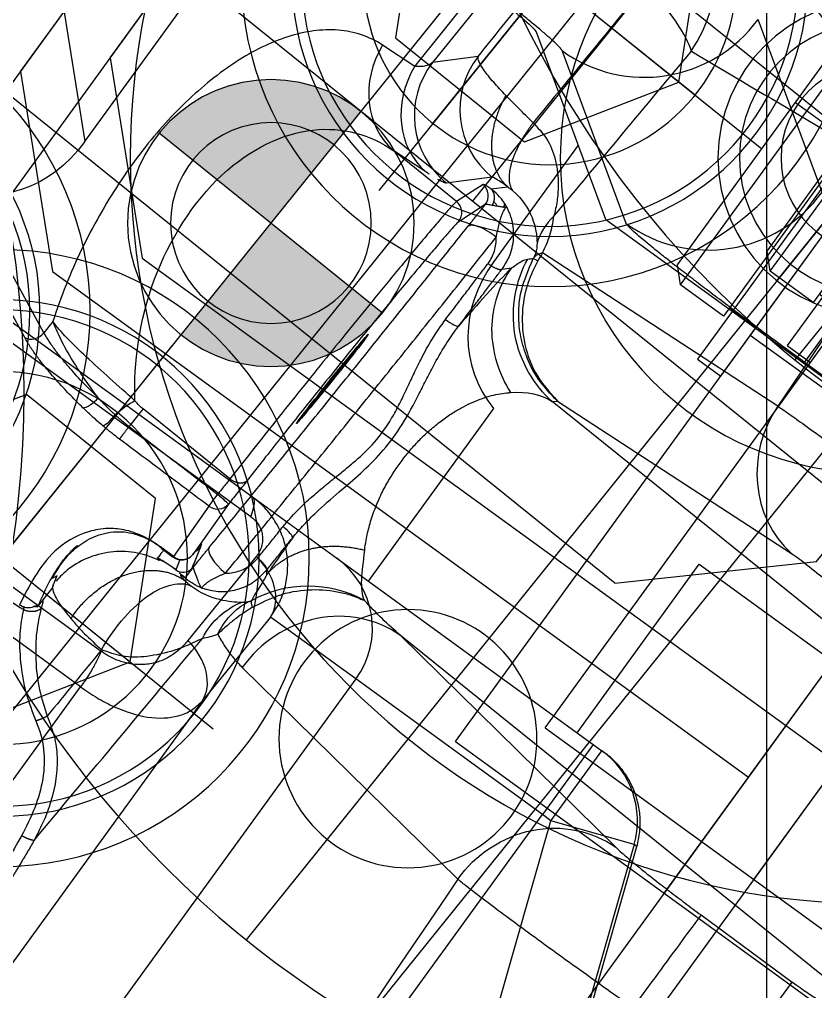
# Model space of a CAD drawing. Header units: millimetres. Extents: x 10462777 to 22643323, y 453826 to 1389191.
# Drawn here: x 11278712.69 to 11278740.46, y 585210.23 to 585244.12 of the extents above; entities that cross this region are included whole.
import ezdxf

# ---------------------------------------------------------------- set-up
doc = ezdxf.new("R2010")
doc.units = ezdxf.units.MM
doc.header["$LTSCALE"] = 200
doc.header["$MEASUREMENT"] = 0
for name, pattern in [('CENTER', [2, 1.25, -0.25, 0.25, -0.25]), ('HIDDEN', [3.75, 2.5, -1.25]), ('PHANTOM', [2.5, 1.25, -0.25, 0.25, -0.25, 0.25, -0.25])]:
    doc.linetypes.add(name, pattern=pattern)
doc.layers.get('0').update_dxf_attribs({"linetype": 'CONTINUOUS'})
for name, color, linetype in [('1', 1, 'CENTER'), ('CENTER', 1, 'CONTINUOUS'), ('CL', 3, 'CONTINUOUS'), ('DR1501-002-005-002', 7, 'CONTINUOUS'), ('HL', 2, 'HIDDEN')]:
    doc.layers.add(name, color=color, linetype=linetype)
doc.layers.add('LAYOUT', color=8, linetype='CONTINUOUS', lineweight=25)

# ---------------------------------------------------------------- blocks, each defined once
blk = doc.blocks.new('A$C321A0869')
at = {"layer": '1', "color": 155, "linetype": 'Continuous'}
for p, q in [((153.843, 308.377), (148.498, 311.939)), ((156.839, 303.219), (156.839, 308.116)), ((148.299, 303.174), (142.506, 307.034)), ((148.95, 303.48), (143.605, 307.042)), ((146, 304.706), (146, 299.695)), ((132, 294.695), (132, 304.422)), ((148.299, 303.174), (158.682, 303.174)), ((158.341, 303.219), (156.839, 303.219)), ((124.783, 301.912), (132, 294.695)), ((149, 295.542), (149, 288.109)), ((158, 295.365), (176.67, 295.365)), ((158, 288.109), (158, 295.365)), ((132.451, 288.109), (144.004, 288.109)), ((144.004, 288.109), (147.644, 288.109)), ((147.644, 288.109), (158.694, 288.109)), ((158.694, 288.109), (159.067, 288.109)), ((158.694, 288.109), (158.694, 285.091)), ((159.067, 285.091), (159.067, 288.109)), ((159.067, 288.109), (159.18, 288.109)), ((144.372, 287.52), (132.819, 287.52)), ((145.338, 286.514), (145.131, 282.736)), ((161.9, 286.122), (159.067, 285.091)), ((162.021, 286.122), (161.9, 286.122)), ((161.9, 286.122), (175.728, 248.128)), ((176.447, 246.485), (162.021, 286.122)), ((146.979, 285.091), (146.772, 281.313)), ((150.657, 285.091), (146.979, 285.091)), ((150.657, 285.091), (150.657, 261.085)), ((158.694, 285.091), (150.657, 285.091)), ((158.694, 258.125), (158.694, 285.091)), ((159.067, 285.091), (158.694, 285.091)), ((172.896, 247.097), (159.067, 285.091)), ((146.772, 281.313), (146.772, 261.384)), ((136.343, 280.651), (142.898, 280.651)), ((143.05, 279.228), (136.495, 279.228)), ((143.05, 262.187), (143.05, 279.228)), ((442.503, 251.77), (445.911, 259.991)), ((443.053, 251.352), (446.461, 259.573)), ((443.556, 251.352), (443.053, 251.352)), ((458.401, 247.109), (458.274, 248.447)), ((458.401, 247.109), (463.249, 247.109)), ((443.156, 243.104), (443.156, 246.992)), ((460.06, 245.603), (458.899, 246.709)), ((462.9, 246.709), (458.899, 246.709)), ((455.65, 243.018), (455.65, 245.834)), ((455.778, 244.496), (455.65, 245.834)), ((435.496, 245.532), (436.29, 245.532)), ((456.297, 243.342), (455.926, 243.695)), ((439.774, 243.464), (439.792, 242.941)), ((439.809, 242.94), (439.792, 243.447)), ((456.767, 242.895), (456.297, 243.342)), ((441.958, 243.08), (439.809, 242.94)), ((456.695, 242.67), (455.65, 243.018)), ((439.792, 242.941), (439.809, 242.94)), ((457.087, 242.59), (456.767, 242.895)), ((442.444, 242.595), (440.295, 242.455)), ((440.295, 242.455), (440.794, 242.452)), ((440.646, 242.403), (440.794, 242.452)), ((448.116, 242.509), (446.116, 242.509)), ((448.116, 242.544), (448.116, 242.509)), ((448.116, 242.509), (450.116, 242.509)), ((456.192, 242.167), (455.148, 242.515)), ((456.742, 242.361), (457.163, 241.947)), ((454.811, 240.303), (455.048, 240.07)), ((441.372, 240.01), (441.476, 240.115)), ((457.119, 229.818), (456.133, 239.558)), ((438.309, 238.644), (437.273, 228.161)), ((452.31, 236.044), (452.438, 235.91)), ((452.31, 215.653), (452.31, 236.044)), ((452.438, 235.91), (453.419, 226.225)), ((442.638, 235.051), (441.602, 224.568)), ((442.638, 215.654), (442.638, 235.051)), ((466.225, 230.578), (457.119, 229.818)), ((441.63, 220.774), (441.803, 216.824)), ((437.789, 216.648), (441.803, 216.824))]:
    blk.add_line(p, q, dxfattribs=at)
blk.add_arc((440.295, 242.958), 0.503, 181.9319, 269.732, dxfattribs=at)
for centre, major_axis, ratio, start_param, end_param in [((143.605, 311.939), (-2.717, -4.078), 0.998023, 0.588682, 2.157652), ((148.95, 308.377), (-2.717, -4.078), 0.998023, 0.588682, 2.157652), ((151.774, 301.138), (4.564, 4.564), 0.774597, 2.482535, 3.552238), ((147.644, 285.091), (0, -3.018), 0.99863, 1.570784, 3.14158), ((159.067, 285.091), (0, -3.018), 0.998448, 1.919363, 3.141593), ((144.97, 285.091), (2.009, -0.111), 0.723624, 0.075903, 1.426412), ((144.762, 281.313), (-2.009, 0.111), 0.723624, 3.217493, 4.568004), ((442.988, 251.788), (-0.465, 0.193), 0.840907, 0.498329, 2.038897), ((458.664, 245.834), (3.004, 0.286), 0.87535, 1.617467, 3.033136), ((442.547, 247.392), (-0.98, 0.226), 0.189557, 4.024984, 4.921857), ((458.792, 244.496), (-3.004, -0.286), 0.87535, 4.75906, 6.174726), ((458.94, 243.695), (2.081, 2.185), 0.997391, 0.775872, 2.330495), ((460.101, 242.59), (-2.081, -2.185), 0.997391, 3.917464, 5.472087), ((464.47, 244.638), (4.977, 0.725), 0.939867, 4.654655, 5.894075), ((442.444, 243.098), (-0.503, -0.018), 0.001214, 0.261636, 1.604682), ((442.444, 243.098), (0.033, -0.502), 0.965941, 4.684311, 6.215689), ((442.444, 243.098), (0, -0.503), 0.0339, 0.017463, 1.570816), ((455.148, 243.023), (-0.159, -0.477), 0.998478, 0.321964, 1.881659), ((440.295, 242.958), (0.033, -0.502), 0.965941, 4.684311, 6.215689), ((439.908, 242.584), (-0.106, 0.388), 0.997822, 1.304169, 2.873854), ((440.646, 242.806), (-0.127, 0.382), 0.998478, 2.312751, 2.819629), ((439.91, 242.581), (-0.083, -0.394), 0.996405, 6.0569, 6.490677), ((439.929, 242.57), (-0.343, 0.21), 0.999791, 1.672901, 2.119949), ((440.851, 241.16), (0.007, 1.006), 0.347159, 0.01862, 1.57304), ((452.301, 240.738), (-0.012, 0.503), 0.186507, 1.566321, 3.088304), ((442.912, 240.617), (-0.001, 0.503), 0.231957, 3.195774, 4.712032), ((438.623, 234.875), (4.004, -0.396), 0.938232, 0.151692, 1.741606), ((457.434, 226.048), (4.004, 0.405), 0.940056, 1.554234, 2.987664), ((441.856, 216.827), (0.044, -1.009), 0.052289, 4.712976, 6.028614)]:
    blk.add_ellipse(centre, major_axis=major_axis, ratio=ratio, start_param=start_param, end_param=end_param, dxfattribs=at)
at = {"layer": '1', "color": 155, "linetype": 'Continuous', "extrusion": (0, 0, -1)}
for centre, major_axis, ratio, start_param, end_param in [((132.52, 307.016), (-10, 0), 0.034921, 1.894856, 3.089233), ((126.226, 296.138), (4.564, -4.564), 0.774597, 5.624127, 6.69383), ((448.116, 242.509), (-2, 0), 0.017455, 0.000305, 1.570796), ((448.116, 242.509), (-2, 0), 0.017455, 3.141593, 6.283185), ((448.116, 242.509), (-2, 0), 0.017455, 1.570796, 3.141288)]:
    blk.add_ellipse(centre, major_axis=major_axis, ratio=ratio, start_param=start_param, end_param=end_param, dxfattribs=at)
at = {"layer": '1', "color": 155, "linetype": 'Continuous'}
for points, degree in [([(143.605, 307.042), (143.588, 307.053), (143.526, 307.076), (143.349, 307.109), (143.089, 307.142), (142.748, 307.173), (142.33, 307.204), (141.836, 307.233), (141.272, 307.261), (140.64, 307.287), (139.947, 307.31), (139.197, 307.332), (138.396, 307.351), (137.55, 307.368), (136.666, 307.382), (135.75, 307.393), (135.125, 307.399), (134.807, 307.401)], 3), ([(144.372, 287.52), (144.276, 287.892), (144.14, 288.109), (144.004, 288.109)], 3), ([(162.021, 286.122), (161.96, 286.287), (161.811, 286.606), (161.508, 287.04), (161.134, 287.414), (160.7, 287.718), (160.22, 287.941), (159.708, 288.078), (159.356, 288.109), (159.18, 288.109)], 3), ([(144.372, 287.52), (144.433, 287.52), (144.551, 287.51), (144.723, 287.463), (144.883, 287.387), (145.033, 287.278), (145.166, 287.132), (145.268, 286.954), (145.333, 286.748), (145.342, 286.595), (145.338, 286.514)], 3), ([(146.979, 285.091), (146.972, 285.278), (146.964, 285.466), (146.936, 285.65)], 3), ([(435.072, 245.983), (435.033, 246.376), (434.957, 247.147), (434.847, 248.287), (434.75, 249.339), (434.663, 250.295), (434.59, 251.136), (434.529, 251.867), (434.475, 252.528), (434.426, 253.156), (434.379, 253.787), (434.335, 254.414), (434.294, 255.021), (434.257, 255.608), (434.224, 256.18), (434.195, 256.744), (434.169, 257.307), (434.148, 257.874), (434.138, 258.262), (434.134, 258.457)], 3), ([(458.274, 248.447), (458.247, 248.725), (458.123, 249.258), (457.736, 249.996), (457.17, 250.651), (456.447, 251.219), (455.592, 251.693), (454.628, 252.074), (453.573, 252.36), (452.444, 252.554), (451.257, 252.658), (450.022, 252.671), (448.75, 252.594), (447.453, 252.426), (446.143, 252.166), (444.831, 251.812), (443.978, 251.516), (443.556, 251.352)], 3), ([(441.873, 248.657), (441.881, 248.75), (441.9, 248.941), (441.934, 249.244), (441.976, 249.565), (442.027, 249.903), (442.088, 250.258), (442.163, 250.628), (442.253, 251.01), (442.362, 251.396), (442.453, 251.65), (442.503, 251.77)], 3), ([(441.819, 247.718), (441.82, 247.788), (441.825, 247.933), (441.836, 248.16), (441.852, 248.4), (441.866, 248.57), (441.873, 248.657)], 3), ([(441.873, 248.657), (441.932, 248.557), (442.249, 248.453), (442.477, 248.46)], 3), ([(442.385, 247.621), (442.39, 247.682), (442.4, 247.808), (442.42, 248.01), (442.445, 248.226), (442.465, 248.38), (442.477, 248.46)], 3), ([(441.821, 246.974), (441.819, 247.026), (441.816, 247.136), (441.814, 247.312), (441.814, 247.505), (441.817, 247.645), (441.819, 247.718)], 3), ([(441.819, 247.718), (441.878, 247.666), (442.167, 247.618), (442.385, 247.621)], 3), ([(442.369, 246.992), (442.368, 247.034), (442.366, 247.124), (442.368, 247.272), (442.373, 247.436), (442.38, 247.557), (442.385, 247.621)], 3), ([(443.156, 246.992), (443.156, 247.048), (443.164, 247.17), (443.186, 247.315), (443.202, 247.392)], 3), ([(441.958, 243.08), (441.943, 243.518), (441.912, 244.39), (441.866, 245.688), (441.836, 246.546), (441.821, 246.974)], 3), ([(442.461, 243.098), (442.451, 243.536), (442.43, 244.407), (442.399, 245.705), (442.379, 246.564), (442.369, 246.992)], 3), ([(443.156, 246.992), (442.943, 246.992), (442.65, 246.992), (442.369, 246.992)], 3), ([(435.089, 245.855), (435.085, 245.876), (435.079, 245.919), (435.074, 245.962), (435.072, 245.983)], 3), ([(435.191, 245.914), (435.163, 245.895), (435.128, 245.876), (435.089, 245.855)], 3), ([(436.751, 245.679), (436.731, 245.688), (436.691, 245.705), (436.631, 245.729), (436.591, 245.744), (436.571, 245.751)], 3), ([(435.417, 245.622), (435.438, 245.591), (435.458, 245.562), (435.479, 245.532)], 3), ([(435.479, 245.532), (435.485, 245.532), (435.49, 245.532), (435.496, 245.532)], 3), ([(436.29, 245.532), (436.444, 245.588), (436.597, 245.637), (436.751, 245.679)], 3), ([(460.06, 245.603), (460.505, 245.603), (461.393, 245.604), (462.726, 245.603), (463.615, 245.604), (464.06, 245.604)], 3), ([(455.793, 244.347), (455.788, 244.394), (455.783, 244.444), (455.778, 244.496)], 3), ([(439.4, 243.242), (439.402, 243.276), (439.407, 243.326), (439.42, 243.342), (439.429, 243.342)], 3), ([(439.507, 242.584), (439.504, 242.642), (439.496, 242.758), (439.483, 242.928), (439.468, 243.089), (439.45, 243.232), (439.436, 243.309), (439.429, 243.342)], 3), ([(439.513, 242.525), (439.509, 242.585), (439.501, 242.705), (439.486, 242.875), (439.468, 243.028), (439.447, 243.149), (439.424, 243.226), (439.408, 243.243), (439.4, 243.242)], 3), ([(435.711, 242.854), (434.713, 242.863), (433.715, 242.871), (432.717, 242.88)], 3), ([(456.192, 242.167), (456.455, 242.168), (456.694, 242.407), (456.695, 242.67)], 3), ([(456.742, 242.361), (456.74, 242.39), (456.736, 242.448), (456.728, 242.529), (456.718, 242.6), (456.707, 242.652), (456.699, 242.669), (456.695, 242.67)], 3), ([(465.658, 242.609), (463.592, 242.626), (461.526, 242.643), (459.461, 242.66)], 3), ([(439.501, 242.429), (439.481, 242.193)], 1), ([(439.513, 242.525), (439.509, 242.536), (439.503, 242.555), (439.505, 242.574), (439.507, 242.584)], 3), ([(439.908, 242.181), (439.997, 242.206), (440.17, 242.254), (440.416, 242.328), (440.571, 242.378), (440.646, 242.403)], 3), ([(443.487, 242.602), (443.415, 242.6), (443.263, 242.599), (443.004, 242.596), (442.728, 242.595), (442.54, 242.595), (442.444, 242.595)], 3), ([(455.148, 242.515), (455.13, 242.521), (455.044, 242.533), (454.76, 242.551), (454.327, 242.568), (453.754, 242.583), (453.057, 242.597), (452.249, 242.609), (451.35, 242.619), (450.378, 242.626), (449.356, 242.63), (448.306, 242.632), (447.252, 242.631), (446.216, 242.628), (445.223, 242.621), (444.298, 242.613), (443.748, 242.606), (443.487, 242.602)], 3), ([(456.655, 241.68), (456.732, 241.919), (456.753, 242.172), (456.742, 242.361)], 3), ([(457.163, 241.947), (457.143, 242.329), (457.116, 242.563), (457.087, 242.59)], 3), ([(464.863, 239.926), (465.203, 240.394), (465.496, 241.384), (465.658, 242.609)], 3), ([(439.396, 241.836), (439.392, 241.932), (439.398, 242.021), (439.409, 242.094)], 3), ([(439.409, 242.094), (439.416, 242.14), (439.423, 242.186), (439.43, 242.224)], 3), ([(439.581, 241.476), (439.576, 241.493), (439.565, 241.527), (439.55, 241.578), (439.535, 241.638), (439.52, 241.706), (439.507, 241.782), (439.495, 241.865), (439.487, 241.955), (439.483, 242.051), (439.484, 242.117), (439.485, 242.151)], 3), ([(439.485, 242.151), (439.487, 242.151), (439.49, 242.152), (439.493, 242.153), (439.495, 242.154)], 3), ([(439.91, 242.179), (439.908, 242.179), (439.905, 242.18), (439.907, 242.181), (439.908, 242.181)], 3), ([(439.929, 242.168), (439.93, 242.17), (439.928, 242.174), (439.918, 242.177), (439.91, 242.179)], 3), ([(439.978, 242.168), (440.039, 242.168), (440.157, 242.168), (440.316, 242.168), (440.46, 242.168), (440.593, 242.167), (440.723, 242.167), (440.809, 242.166), (440.851, 242.166)], 3), ([(440.851, 242.166), (441.505, 242.162), (442.831, 242.154), (444.885, 242.147), (446.973, 242.143), (449.073, 242.143), (451.162, 242.146), (453.221, 242.154), (454.55, 242.161), (455.206, 242.165)], 3), ([(457.172, 241.721), (457.141, 240.855), (456.675, 240.24), (456.278, 239.919)], 3), ([(456.608, 241.553), (456.612, 241.562), (456.637, 241.625), (456.655, 241.68)], 3), ([(457.163, 241.947), (457.171, 241.879), (457.175, 241.803), (457.172, 241.721)], 3), ([(439.581, 241.476), (439.661, 241.3), (439.74, 241.123), (439.846, 240.966)], 3), ([(456.602, 241.538), (456.608, 241.553), (456.607, 241.55), (456.608, 241.553)], 3), ([(440.502, 241.16), (440.556, 241.094), (440.673, 240.972), (440.878, 240.822), (441.101, 240.71), (441.348, 240.636), (441.526, 240.618), (441.618, 240.618)], 3), ([(454.654, 240.806), (454.738, 240.808), (454.901, 240.828), (455.134, 240.899), (455.353, 241.009), (455.485, 241.105), (455.547, 241.159)], 3), ([(428.911, 240.962), (427.531, 240.723), (426.075, 240.579), (424.66, 240.544)], 3), ([(452.207, 240.738), (452.416, 240.743), (452.814, 240.753), (453.357, 240.767), (453.846, 240.781), (454.28, 240.794), (454.535, 240.802), (454.654, 240.806)], 3), ([(429.057, 240.517), (432.113, 240.467), (435.169, 240.416), (438.225, 240.366)], 3), ([(438.225, 240.366), (438.913, 240.505), (439.58, 240.365), (440.056, 240.091)], 3), ([(441.618, 240.618), (441.757, 240.617), (442.047, 240.617), (442.517, 240.617), (442.854, 240.617), (443.029, 240.617)], 3), ([(452.308, 240.235), (452.521, 240.241), (452.929, 240.251), (453.484, 240.265), (453.984, 240.279), (454.429, 240.292), (454.689, 240.3), (454.811, 240.303)], 3), ([(438.672, 240.038), (438.607, 239.885), (438.494, 239.578), (438.372, 239.113), (438.324, 238.801), (438.309, 238.644)], 3), ([(438.672, 240.038), (439.195, 240.164), (439.749, 240.122), (440.204, 239.928)], 3), ([(442.919, 240.115), (442.726, 240.104), (442.356, 240.082), (441.84, 240.046), (441.524, 240.022), (441.372, 240.01)], 3), ([(441.476, 240.115), (441.618, 240.115), (441.915, 240.115), (442.395, 240.114), (442.74, 240.115), (442.919, 240.115)], 3), ([(457.38, 240.05), (456.994, 240.106), (456.607, 240.06), (456.278, 239.919)], 3), ([(457.379, 240.05), (459.874, 240.008), (462.369, 239.967), (464.863, 239.926)], 3), ([(440.167, 239.683), (440.238, 239.785), (440.294, 239.841), (440.33, 239.85)], 3), ([(440.33, 239.85), (440.321, 239.853), (440.304, 239.861), (440.284, 239.871), (440.267, 239.881), (440.252, 239.89), (440.239, 239.9), (440.226, 239.909), (440.215, 239.918), (440.208, 239.925), (440.204, 239.928)], 3), ([(442.8, 236.787), (442.561, 238.147), (441.593, 239.347), (440.33, 239.85)], 3), ([(455.64, 239.825), (455.687, 239.778), (455.733, 239.732), (455.779, 239.685)], 3), ([(464.863, 239.926), (465.317, 236.81), (465.771, 233.694), (466.225, 230.578)], 3), ([(456.133, 239.558), (456.027, 239.543), (455.922, 239.529), (455.817, 239.514)], 3), ([(442.8, 236.787), (443.016, 237.193), (443.484, 237.441), (444.171, 237.884)], 3), ([(451.643, 237.371), (452.047, 236.929), (452.261, 236.518), (452.31, 236.044)], 3), ([(442.638, 235.051), (442.66, 235.629), (442.714, 236.208), (442.8, 236.787)], 3), ([(437.273, 228.161), (429.766, 227.534), (422.259, 226.908), (414.752, 226.281)], 3), ([(453.419, 226.225), (453.447, 225.946), (453.473, 224.896), (453.427, 223.25), (453.391, 222.426)], 3), ([(441.602, 224.568), (441.594, 224.486), (441.58, 224.288), (441.568, 223.88), (441.564, 223.379), (441.568, 222.798), (441.58, 222.158), (441.601, 221.473), (441.619, 221.009), (441.63, 220.774)], 3)]:
    blk.add_open_spline(points, degree=degree, dxfattribs=at)
for points, degree, knots in [([(153.56, 303.244), (153.548, 303.244), (153.275, 303.248), (152.757, 303.258), (152.046, 303.275), (151.393, 303.294), (150.804, 303.316), (150.284, 303.34), (149.841, 303.365), (149.48, 303.393), (149.206, 303.421), (149.024, 303.451), (148.965, 303.47), (148.95, 303.48)], 3, [0, 0, 0, 0, 0.004415, 0.103973, 0.203532, 0.30309, 0.402649, 0.502207, 0.601766, 0.701324, 0.800883, 0.900441, 1, 1, 1, 1]), ([(156.839, 303.219), (156.558, 303.219), (155.997, 303.22), (155.151, 303.225), (154.333, 303.232), (153.809, 303.24), (153.56, 303.244)], 3, [0, 0, 0, 0, 0.252803, 0.505605, 0.758408, 1, 1, 1, 1]), ([(146.936, 285.65), (146.933, 285.669), (146.899, 285.884), (146.72, 286.466), (146.275, 287.14), (145.663, 287.634), (145.146, 287.904), (144.585, 288.077), (144.198, 288.098), (144.004, 288.109)], 3, [0, 0, 0, 0, 0.013938, 0.163268, 0.449205, 0.588319, 0.725977, 0.862491, 1, 1, 1, 1]), ([(145.131, 282.736), (145.115, 282.585), (145.084, 282.284), (144.938, 281.859), (144.709, 281.471), (144.331, 281.082), (143.852, 280.814), (143.328, 280.672), (143.041, 280.658), (142.898, 280.651)], 3, [0, 0, 0, 0, 0.149619, 0.297757, 0.443397, 0.586861, 0.796405, 0.898581, 1, 1, 1, 1]), ([(143.05, 279.228), (143.282, 279.234), (143.756, 279.246), (144.653, 279.384), (145.666, 279.731), (146.349, 280.287), (146.686, 280.839), (146.743, 281.153), (146.772, 281.313)], 3, [0, 0, 0, 0, 0.10841, 0.221096, 0.454943, 0.713247, 0.854294, 1, 1, 1, 1]), ([(442.477, 248.46), (442.533, 248.673), (442.645, 249.097), (442.873, 249.818), (443.167, 250.634), (443.423, 251.106), (443.556, 251.352)], 3, [0, 0, 0, 0, 0.181714, 0.361542, 0.668021, 1, 1, 1, 1]), ([(442.477, 248.46), (442.479, 248.492), (442.491, 248.624), (442.515, 248.863), (442.553, 249.182), (442.601, 249.522), (442.66, 249.881), (442.733, 250.257), (442.823, 250.647), (442.93, 251.024), (443.011, 251.25), (443.053, 251.352)], 3, [0, 0, 0, 0, 0.026988, 0.111938, 0.205321, 0.308097, 0.421549, 0.547167, 0.686891, 0.84333, 1, 1, 1, 1]), ([(443.202, 247.392), (443.238, 248.182), (443.277, 248.978), (443.377, 250.347), (443.446, 250.939), (443.556, 251.352)], 3, [0, 0, 0, 0, 0.5, 0.5, 1, 1, 1, 1]), ([(443.202, 247.392), (444.203, 248.272), (445.484, 249.033), (448.328, 249.988), (449.882, 250.161), (452.579, 249.771), (453.696, 249.223), (455.19, 247.741), (455.584, 246.814), (455.65, 245.834)], 3, [0, 0, 0, 0, 0.25, 0.25, 0.5, 0.5, 0.75, 0.75, 1, 1, 1, 1]), ([(458.899, 246.709), (458.896, 246.71), (458.87, 246.714), (458.82, 246.726), (458.751, 246.755), (458.683, 246.796), (458.616, 246.849), (458.549, 246.914), (458.483, 246.991), (458.434, 247.059), (458.407, 247.1), (458.401, 247.109)], 3, [0, 0, 0, 0, 0.019231, 0.152563, 0.285669, 0.418951, 0.552837, 0.687776, 0.824223, 0.96263, 1, 1, 1, 1]), ([(439.792, 243.447), (439.782, 243.599), (439.764, 243.877), (439.691, 244.248), (439.59, 244.585), (439.407, 244.987), (439.09, 245.426), (438.39, 246.013), (437.035, 246.472), (435.867, 246.22), (435.124, 246.06)], 3, [0, 0, 0, 0, 0.024222, 0.044598, 0.069096, 0.101718, 0.167094, 0.268718, 0.534495, 1, 1, 1, 1]), ([(435.435, 245.615), (435.388, 245.64), (435.293, 245.692), (435.167, 245.843), (435.141, 245.979), (435.124, 246.06)], 3, [0, 0, 0, 0, 0.286132, 0.572683, 1, 1, 1, 1]), ([(435.089, 245.855), (434.847, 245.725), (434.351, 245.459), (433.588, 244.798), (432.882, 244.011), (432.513, 243.378), (432.342, 243.084)], 3, [0, 0, 0, 0, 0.248603, 0.51116, 0.772949, 1, 1, 1, 1]), ([(437.719, 245.814), (437.518, 245.842), (436.771, 245.88), (436.034, 245.679), (435.496, 245.532)], 3, [0, 0, 0, 0, 0.26895, 1, 1, 1, 1]), ([(436.571, 245.751), (436.675, 245.773), (436.875, 245.809), (437.148, 245.838), (437.399, 245.848), (437.63, 245.842), (437.83, 245.825), (437.949, 245.808), (438.002, 245.799)], 3, [0, 0, 0, 0, 0.171321, 0.342641, 0.513962, 0.685282, 0.856603, 1, 1, 1, 1]), ([(436.571, 245.751), (436.691, 245.773), (436.92, 245.807), (437.234, 245.83), (437.522, 245.832), (437.785, 245.816), (437.944, 245.796), (438.019, 245.784)], 3, [0, 0, 0, 0, 0.201097, 0.402193, 0.60329, 0.804387, 1, 1, 1, 1]), ([(437.139, 245.845), (437.381, 245.863), (437.831, 245.815), (438.516, 245.616), (439.085, 245.241), (439.48, 244.741), (439.687, 244.227), (439.763, 243.82), (439.787, 243.554), (439.791, 243.417), (439.791, 243.348)], 3, [0, 0, 0, 0, 0.296494, 0.526122, 0.741357, 0.86778, 0.933922, 0.966829, 0.983319, 1, 1, 1, 1]), ([(435.515, 245.399), (435.27, 245.281), (434.769, 245.04), (433.994, 244.44), (433.275, 243.729), (432.894, 243.148), (432.718, 242.88)], 3, [0, 0, 0, 0, 0.251112, 0.515047, 0.776093, 1, 1, 1, 1]), ([(435.479, 245.532), (435.479, 245.541), (435.48, 245.559), (435.45, 245.597), (435.435, 245.615)], 3, [0, 0, 0, 0, 0.526326, 1, 1, 1, 1]), ([(435.795, 245.549), (435.789, 245.542), (435.77, 245.527), (435.72, 245.495), (435.64, 245.454), (435.561, 245.419), (435.515, 245.399)], 3, [0, 0, 0, 0, 0.232214, 0.488143, 0.744071, 1, 1, 1, 1]), ([(436.419, 245.602), (436.37, 245.574), (436.273, 245.518), (436.128, 245.251), (435.996, 244.875), (435.919, 244.526), (435.884, 244.367)], 3, [0, 0, 0, 0, 0.250076, 0.500348, 0.771805, 1, 1, 1, 1]), ([(439.4, 243.242), (439.321, 243.499), (439.159, 244.024), (438.653, 244.704), (437.986, 245.226), (437.265, 245.529), (436.784, 245.576), (436.576, 245.591)], 3, [0, 0, 0, 0, 0.202889, 0.416222, 0.63221, 0.842478, 1, 1, 1, 1]), ([(459.605, 243.996), (459.635, 244.211), (459.696, 244.663), (459.808, 245.154), (459.932, 245.499), (460.018, 245.568), (460.06, 245.603)], 3, [0, 0, 0, 0, 0.237803, 0.498684, 0.749024, 1, 1, 1, 1]), ([(435.884, 244.367), (435.864, 244.258), (435.823, 244.04), (435.756, 243.551), (435.729, 243.132), (435.711, 242.853)], 3, [0, 0, 0, 0, 0.249858, 0.499983, 1, 1, 1, 1]), ([(455.926, 243.695), (455.909, 243.712), (455.879, 243.784), (455.849, 243.932), (455.837, 244.007)], 3, [0, 0, 0, 0, 0.573601, 1, 1, 1, 1]), ([(459.461, 242.66), (459.485, 242.9), (459.533, 243.381), (459.581, 243.79), (459.605, 243.996)], 3, [0, 0, 0, 0, 0.497252, 1, 1, 1, 1]), ([(439.779, 243.342), (439.747, 243.342), (439.634, 243.342), (439.516, 243.342), (439.429, 243.342)], 3, [0, 0, 0, 0, 0.285384, 1, 1, 1, 1]), ([(432.342, 243.084), (432.019, 242.457), (431.515, 241.967), (430.317, 241.286), (429.628, 241.086), (428.911, 240.962)], 3, [0, 0, 0, 0, 0.5, 0.5, 1, 1, 1, 1]), ([(443.156, 243.104), (443.138, 243.104), (443.061, 243.102), (442.909, 243.1), (442.692, 243.098), (442.539, 243.098), (442.462, 243.098), (442.461, 243.098)], 3, [0, 0, 0, 0, 0.094752, 0.395036, 0.694761, 0.994476, 1, 1, 1, 1]), ([(455.65, 243.018), (455.606, 243.025), (455.52, 243.039), (455.136, 243.058), (454.617, 243.075), (453.987, 243.09), (453.289, 243.102), (452.554, 243.112), (451.811, 243.119), (450.484, 243.13), (448.377, 243.137), (445.511, 243.131), (443.946, 243.113), (443.156, 243.104)], 3, [0, 0, 0, 0, 0.077293, 0.150401, 0.219337, 0.284093, 0.34467, 0.401065, 0.453279, 0.501308, 0.664235, 0.830466, 1, 1, 1, 1]), ([(432.717, 242.88), (432.594, 242.663), (432.345, 242.228), (431.829, 241.694), (431, 241.093), (430.045, 240.719), (429.277, 240.562), (429.057, 240.517)], 3, [0, 0, 0, 0, 0.164079, 0.329193, 0.498103, 0.855921, 1, 1, 1, 1]), ([(435.711, 242.853), (436.445, 242.985), (437.406, 242.987), (438.884, 242.578), (439.316, 242.19), (439.396, 241.836)], 3, [0, 0, 0, 0, 0.5, 0.5, 1, 1, 1, 1]), ([(438.225, 240.366), (438.038, 240.452), (437.723, 240.598), (437.14, 240.949), (436.551, 241.411), (435.982, 242.066), (435.794, 242.611), (435.711, 242.854)], 3, [0, 0, 0, 0, 0.193806, 0.326914, 0.597095, 0.821193, 1, 1, 1, 1]), ([(439.507, 242.584), (439.596, 242.608), (439.721, 242.643), (439.842, 242.679), (439.879, 242.69)], 3, [0, 0, 0, 0, 0.689149, 1, 1, 1, 1]), ([(459.461, 242.66), (459.428, 242.424), (459.358, 241.908), (459.025, 241.337), (458.653, 240.898), (458.282, 240.576), (457.853, 240.278), (457.541, 240.128), (457.379, 240.05)], 3, [0, 0, 0, 0, 0.187022, 0.407873, 0.535661, 0.67701, 0.831983, 1, 1, 1, 1]), ([(439.43, 242.224), (439.434, 242.248), (439.443, 242.293), (439.46, 242.337), (439.476, 242.337), (439.486, 242.337)], 3, [0, 0, 0, 0, 0.274607, 0.572651, 1, 1, 1, 1]), ([(439.495, 242.154), (439.496, 242.178), (439.499, 242.23), (439.5, 242.297), (439.501, 242.333)], 3, [0, 0, 0, 0, 0.462687, 1, 1, 1, 1]), ([(439.485, 242.151), (439.497, 242.155), (439.632, 242.159), (439.69, 242.161), (439.788, 242.163), (439.819, 242.164), (439.88, 242.166), (439.947, 242.167), (439.978, 242.168)], 2, [0, 0, 0, 0.5, 0.5, 0.75, 0.75, 0.875, 0.875, 1, 1, 1]), ([(439.929, 242.168), (439.734, 242.163), (439.665, 242.161), (439.547, 242.157), (439.495, 242.154)], 2, [0, 0, 0, 0.5, 0.5, 1, 1, 1]), ([(439.581, 241.476), (439.59, 241.516), (439.607, 241.6), (439.74, 241.808), (439.85, 242.006), (439.939, 242.14), (439.965, 242.159), (439.978, 242.168)], 3, [0, 0, 0, 0, 0.183346, 0.388593, 0.642443, 0.828075, 1, 1, 1, 1]), ([(455.206, 242.165), (455.466, 242.166), (455.689, 242.167), (455.949, 242.168), (456.192, 242.167)], 2, [0, 0, 0, 0.5, 0.5, 1, 1, 1]), ([(455.547, 241.159), (455.546, 241.394), (455.512, 241.669), (455.379, 242.06), (455.286, 242.161), (455.206, 242.165)], 3, [0, 0, 0, 0, 0.5, 0.5, 1, 1, 1, 1]), ([(456.323, 241.961), (456.297, 242.012), (456.238, 242.126), (456.209, 242.153), (456.192, 242.167)], 3, [0, 0, 0, 0, 0.446978, 1, 1, 1, 1]), ([(456.411, 241.803), (456.412, 241.804), (456.418, 241.822), (456.43, 241.859), (456.447, 241.917), (456.458, 241.965), (456.464, 241.994), (456.466, 242.002)], 3, [0, 0, 0, 0, 0.003661, 0.265877, 0.54947, 0.858754, 1, 1, 1, 1]), ([(440.056, 240.091), (439.934, 240.251), (439.785, 240.46), (439.53, 241.018), (439.412, 241.37), (439.396, 241.836)], 3, [0, 0, 0, 0, 0.5, 0.5, 1, 1, 1, 1]), ([(456.411, 241.803), (456.411, 241.805), (456.38, 241.86), (456.351, 241.911), (456.323, 241.961)], 3, [0, 0, 0, 0, 0.02192, 1, 1, 1, 1]), ([(456.52, 241.613), (456.507, 241.635), (456.471, 241.694), (456.435, 241.761), (456.411, 241.803)], 3, [0, 0, 0, 0, 0.358535, 1, 1, 1, 1]), ([(439.581, 241.476), (439.582, 241.476), (439.583, 241.481), (439.597, 241.488), (439.641, 241.489), (439.709, 241.482), (439.797, 241.466), (439.898, 241.441), (440.001, 241.408), (440.101, 241.37), (440.195, 241.328), (440.285, 241.282), (440.377, 241.232), (440.449, 241.19), (440.493, 241.165), (440.502, 241.16)], 3, [0, 0, 0, 0, 0.012537, 0.117886, 0.223447, 0.32978, 0.437729, 0.542233, 0.635813, 0.718463, 0.792113, 0.857908, 0.920039, 0.983129, 1, 1, 1, 1]), ([(455.547, 241.159), (455.56, 241.165), (455.657, 241.212), (455.82, 241.297), (456.01, 241.391), (456.17, 241.457), (456.303, 241.502), (456.412, 241.53), (456.499, 241.546), (456.562, 241.552), (456.595, 241.548), (456.601, 241.541), (456.602, 241.538)], 3, [0, 0, 0, 0, 0.019584, 0.149994, 0.279955, 0.399062, 0.510093, 0.615931, 0.720013, 0.824028, 0.928488, 1, 1, 1, 1]), ([(456.355, 241.106), (456.378, 241.138), (456.472, 241.274), (456.546, 241.424), (456.602, 241.538)], 3, [0, 0, 0, 0, 0.241378, 1, 1, 1, 1]), ([(456.544, 241.581), (456.543, 241.581), (456.535, 241.591), (456.528, 241.603), (456.52, 241.613)], 3, [0, 0, 0, 0, 0.058367, 1, 1, 1, 1]), ([(456.544, 241.581), (456.547, 241.587), (456.552, 241.6), (456.558, 241.614), (456.561, 241.621)], 3, [0, 0, 0, 0, 0.542421, 1, 1, 1, 1]), ([(456.584, 241.547), (456.581, 241.548), (456.572, 241.55), (456.559, 241.562), (456.548, 241.576), (456.544, 241.581)], 3, [0, 0, 0, 0, 0.224658, 0.714713, 1, 1, 1, 1]), ([(456.602, 241.538), (456.6, 241.54), (456.598, 241.544), (456.588, 241.546), (456.584, 241.547)], 3, [0, 0, 0, 0, 0.660066, 1, 1, 1, 1]), ([(439.846, 240.966), (439.852, 240.956), (439.975, 240.778), (440.284, 240.48), (440.84, 240.175), (441.26, 240.136), (441.476, 240.115)], 3, [0, 0, 0, 0, 0.018504, 0.337846, 0.659315, 1, 1, 1, 1]), ([(440.502, 241.16), (441.195, 241.156), (442.582, 241.148), (444.738, 241.141), (446.921, 241.137), (449.119, 241.137), (451.304, 241.141), (453.462, 241.148), (454.852, 241.155), (455.547, 241.159)], 3, [0, 0, 0, 0, 0.142909, 0.285792, 0.428662, 0.571517, 0.714357, 0.85718, 1, 1, 1, 1]), ([(454.811, 240.303), (454.975, 240.32), (455.358, 240.359), (455.903, 240.629), (456.227, 240.934), (456.355, 241.106)], 3, [0, 0, 0, 0, 0.275569, 0.645455, 1, 1, 1, 1]), ([(443.029, 240.617), (443.275, 240.61), (443.729, 240.596), (444.364, 240.506), (444.927, 240.401), (445.442, 240.29), (445.929, 240.183), (446.544, 240.059), (447.347, 239.951), (448.195, 240.002), (448.916, 240.139), (449.484, 240.274), (450.06, 240.417), (450.68, 240.557), (451.399, 240.689), (451.922, 240.72), (452.207, 240.738)], 3, [0, 0, 0, 0, 0.080725, 0.148995, 0.208367, 0.266347, 0.319067, 0.36904, 0.467913, 0.577834, 0.63918, 0.702779, 0.764647, 0.82981, 0.9073, 1, 1, 1, 1]), ([(429.057, 240.517), (427.948, 240.334), (426.811, 240.228), (425.708, 240.125), (424.617, 240.1)], 2, [0, 0, 0, 0.5, 0.5, 1, 1, 1]), ([(438.225, 240.366), (438.295, 240.308), (438.431, 240.197), (438.593, 240.09), (438.672, 240.038)], 3, [0, 0, 0, 0, 0.51284, 1, 1, 1, 1]), ([(440.167, 239.683), (440.064, 239.718), (439.844, 239.795), (439.488, 239.893), (439.086, 239.983), (438.816, 240.019), (438.672, 240.038)], 3, [0, 0, 0, 0, 0.202391, 0.434547, 0.698637, 1, 1, 1, 1]), ([(440.204, 239.928), (440.19, 239.941), (440.155, 239.975), (440.106, 240.029), (440.072, 240.07), (440.056, 240.091)], 3, [0, 0, 0, 0, 0.246048, 0.63166, 1, 1, 1, 1]), ([(441.372, 240.01), (441.259, 239.991), (441.025, 239.951), (440.743, 239.923), (440.5, 239.895), (440.388, 239.865), (440.33, 239.85)], 3, [0, 0, 0, 0, 0.226451, 0.46798, 0.725498, 1, 1, 1, 1]), ([(442.919, 240.115), (443.126, 240.111), (443.569, 240.101), (444.373, 240.004), (445.29, 239.837), (446.299, 239.649), (447.329, 239.54), (448.445, 239.596), (449.405, 239.784), (450.193, 239.953), (450.855, 240.084), (451.562, 240.198), (452.073, 240.224), (452.308, 240.235)], 3, [0, 0, 0, 0, 0.066143, 0.141795, 0.256863, 0.361252, 0.46566, 0.583208, 0.712167, 0.773874, 0.837655, 0.925215, 1, 1, 1, 1]), ([(455.048, 240.07), (454.336, 240.043), (453.568, 239.769), (452.331, 238.773), (451.878, 238.071), (451.643, 237.371)], 3, [0, 0, 0, 0, 0.5, 0.5, 1, 1, 1, 1]), ([(455.048, 240.07), (454.661, 240.106), (453.951, 240.171), (452.822, 240.215), (452.308, 240.235)], 3, [0, 0, 0, 0, 0.544753, 1, 1, 1, 1]), ([(455.048, 240.07), (455.189, 240.031), (455.47, 239.953), (455.584, 239.867), (455.64, 239.825)], 3, [0, 0, 0, 0, 0.505837, 1, 1, 1, 1]), ([(456.133, 239.558), (456.241, 239.584), (456.471, 239.638), (456.788, 239.75), (457.101, 239.889), (457.283, 239.994), (457.38, 240.05)], 3, [0, 0, 0, 0, 0.206246, 0.44022, 0.704152, 1, 1, 1, 1]), ([(440.167, 239.683), (440.47, 239.549), (441.1, 239.27), (441.885, 238.584), (442.377, 237.889), (442.661, 237.28), (442.751, 236.96), (442.8, 236.787)], 3, [0, 0, 0, 0, 0.240342, 0.499543, 0.749438, 0.864553, 1, 1, 1, 1]), ([(452.31, 236.044), (452.349, 236.881), (452.688, 237.81), (453.935, 239.227), (454.814, 239.68), (455.64, 239.825)], 3, [0, 0, 0, 0, 0.5, 0.5, 1, 1, 1, 1]), ([(453.992, 238.9), (454.163, 239.034), (454.716, 239.394), (455.353, 239.568), (455.779, 239.685)], 3, [0, 0, 0, 0, 0.329252, 1, 1, 1, 1]), ([(455.812, 239.691), (455.806, 239.69), (455.796, 239.688), (455.784, 239.686), (455.779, 239.685)], 3, [0, 0, 0, 0, 0.572233, 1, 1, 1, 1]), ([(455.779, 239.685), (455.783, 239.671), (455.79, 239.644), (455.808, 239.557), (455.817, 239.514)], 3, [0, 0, 0, 0, 0.5, 1, 1, 1, 1]), ([(456.278, 239.919), (456.221, 239.878), (456.14, 239.818), (455.984, 239.741), (455.866, 239.707), (455.812, 239.691)], 3, [0, 0, 0, 0, 0.556018, 0.796902, 1, 1, 1, 1]), ([(456.133, 239.558), (456.056, 239.609), (455.944, 239.683), (455.843, 239.689), (455.812, 239.691)], 3, [0, 0, 0, 0, 0.686253, 1, 1, 1, 1]), ([(455.817, 239.514), (455.544, 239.453), (454.958, 239.321), (454.101, 238.867), (453.296, 238.153), (452.639, 237.142), (452.507, 236.334), (452.438, 235.91)], 3, [0, 0, 0, 0, 0.153861, 0.330831, 0.530874, 0.753948, 1, 1, 1, 1]), ([(444.171, 237.884), (444.266, 237.946), (444.509, 238.091), (444.941, 238.303), (445.461, 238.5), (445.993, 238.65), (446.508, 238.752), (447.004, 238.814), (447.486, 238.842), (447.964, 238.838), (448.45, 238.803), (448.946, 238.731), (449.423, 238.623), (449.854, 238.491), (450.232, 238.344), (450.569, 238.183), (450.874, 238.008), (451.147, 237.822), (451.39, 237.625), (451.548, 237.473), (451.629, 237.387), (451.643, 237.371)], 3, [0, 0, 0, 0, 0.050206, 0.121697, 0.192061, 0.254502, 0.311173, 0.362686, 0.411648, 0.460199, 0.510527, 0.564911, 0.622823, 0.677664, 0.728627, 0.780086, 0.832024, 0.883516, 0.935268, 0.988244, 1, 1, 1, 1]), ([(452.438, 235.91), (452.48, 236.249), (452.558, 236.889), (452.94, 237.725), (453.418, 238.386), (453.794, 238.746), (453.992, 238.9)], 3, [0, 0, 0, 0, 0.295105, 0.556728, 0.784817, 1, 1, 1, 1]), ([(457.119, 229.818), (457.132, 229.665), (457.157, 229.358), (457.197, 228.685), (457.238, 227.863), (457.277, 226.909), (457.315, 225.842), (457.348, 224.713), (457.38, 223.501), (457.397, 222.679), (457.406, 222.25)], 3, [0, 0, 0, 0, 0.12227, 0.246247, 0.371943, 0.499371, 0.621613, 0.749499, 0.869315, 1, 1, 1, 1]), ([(437.615, 220.598), (437.592, 220.964), (437.545, 221.724), (437.477, 222.887), (437.413, 224.079), (437.362, 225.141), (437.319, 226.137), (437.288, 227.018), (437.272, 227.724), (437.272, 228.034), (437.273, 228.161)], 3, [0, 0, 0, 0, 0.111761, 0.232341, 0.361736, 0.499944, 0.605523, 0.749982, 0.896936, 1, 1, 1, 1]), ([(437.273, 228.161), (438.335, 228.227), (439.425, 227.876), (441.032, 226.542), (441.539, 225.568), (441.602, 224.568)], 3, [0, 0, 0, 0, 0.5, 0.5, 1, 1, 1, 1]), ([(441.63, 220.774), (441.576, 220.772), (441.12, 220.752), (439.644, 220.687), (438.632, 220.642), (437.615, 220.598)], 3, [0, 0, 0, 0, 0.5, 0.5, 1, 1, 1, 1])]:
    blk.add_open_spline(points, degree=degree, knots=knots, dxfattribs=at)
for points, weights in [([(142.898, 280.651), (142.995, 280.276), (143.05, 279.779), (143.05, 279.228)], [1.1232481992, 1.02817952758, 0.988109949553, 1.00303946511]), ([(441.821, 246.974), (441.889, 246.975), (442.108, 246.982), (442.369, 246.992)], [1.13319327152, 0.950764818216, 0.955734010049, 1.14810084702]), ([(435.515, 245.399), (435.31, 245.427), (435.141, 245.608), (435.089, 245.855)], [1.13377607208, 0.955402585069, 0.955407976135, 1.13379224528]), ([(435.884, 244.367), (437.819, 244.57), (439.342, 243.588), (439.409, 242.094)], [1.20670435222, 0.931098593681, 0.931098549261, 1.20670421896]), ([(459.605, 243.996), (458.17, 243.765), (457.218, 242.966), (457.163, 241.947)], [1.12169121148, 0.959436246442, 0.959436262839, 1.12169126067]), ([(432.717, 242.88), (432.584, 242.928), (432.451, 243.001), (432.342, 243.084)], [1.01988768374, 0.977671211318, 1.0026658292, 1.09487153739]), ([(443.487, 242.602), (443.295, 242.605), (443.159, 242.813), (443.156, 243.104)], [1.16840952778, 0.943863594086, 0.943863490739, 1.16840921774]), ([(459.461, 242.66), (458.168, 242.614), (457.298, 242.257), (457.172, 241.721)], [1.10239993024, 0.9658684077, 0.965866689943, 1.10239477697]), ([(456.466, 242.002), (456.639, 242.077), (456.737, 242.211), (456.742, 242.361)], [1.02121972843, 0.966875812685, 1.01691334043, 1.17133231166]), ([(456.323, 241.961), (456.372, 241.969), (456.42, 241.983), (456.466, 242.002)], [1.09218849975, 1.06021557896, 1.03655932185, 1.02121972843]), ([(456.561, 241.621), (456.609, 241.633), (456.641, 241.654), (456.655, 241.68)], [1.01135792331, 1.02920633329, 1.06809065779, 1.12801089681]), ([(456.52, 241.614), (456.535, 241.616), (456.548, 241.618), (456.561, 241.621)], [1.0018490126, 1.00367145661, 1.00684109351, 1.01135792331]), ([(456.584, 241.547), (456.596, 241.547), (456.604, 241.55), (456.608, 241.553)], [1.05653735341, 1.07555338048, 1.09936635945, 1.12797629031]), ([(429.057, 240.517), (429.002, 240.584), (428.947, 240.751), (428.911, 240.962)], [1.09515396626, 0.96827936866, 0.968282011302, 1.09516189418]), ([(454.654, 240.806), (454.661, 240.529), (454.724, 240.317), (454.811, 240.303)], [1.24468906677, 0.978421254831, 0.929465607501, 1.09782212478]), ([(441.618, 240.618), (441.618, 240.336), (441.56, 240.131), (441.476, 240.115)], [1.15875232048, 0.947082544616, 0.947082559839, 1.15875236615]), ([(441.372, 240.01), (442.558, 239.978), (443.58, 239.189), (444.171, 237.884)], [1.05435092608, 0.969925491101, 0.983856072092, 1.09614266905])]:
    blk.add_rational_spline(points, weights, degree=3, dxfattribs=at)
blk = doc.blocks.new('A$C3D036A4C')
at = {"layer": 'DR1501-002-005-002'}
h = blk.add_hatch(color=256, dxfattribs=at)
h.dxf.hatch_style = 1
h.paths.add_polyline_path([(20, 35), (20, 33.5, -0.414214), (23.5, 30), (25, 30, 0.414214)])
h.paths.add_polyline_path([(20, 33.5), (20, 30), (23.5, 30, 0.414214)], flags=17)
h.paths.add_polyline_path([(20, 30), (16.5, 30, 0.414214), (20, 26.5)], flags=17)
h.paths.add_polyline_path([(16.5, 30), (15, 30, 0.414214), (20, 25), (20, 26.5, -0.414214)])
at = {"layer": 'CL'}
for p, q in [((20, 8.5), (20, 81.5)), ((0, 45), (100, 45)), ((15, 30), (25, 30)), ((13.5, 15), (26.5, 15))]:
    blk.add_line(p, q, dxfattribs=at)
at = {"layer": 'DR1501-002-005-002'}
for p, q in [((0, 5), (0, 85)), ((60, 26), (60, 64)), ((60, 35), (100, 35)), ((60, 26), (100, 26)), ((5, 0), (0, 5)), ((5, 0), (95, 0))]:
    blk.add_line(p, q, dxfattribs=at)
for centre, radius in [((20, 30), 3.5), ((20, 15), 6.5)]:
    blk.add_circle(centre, radius, dxfattribs=at)
at = {"layer": 'HL'}
blk.add_line((77.5, 35), (77.5, 26), dxfattribs=at)
blk.add_circle((20, 30), 5, dxfattribs=at)
blk = doc.blocks.new('A$C148D47CC')
at = {"layer": 'CL'}
for p, q in [((10, 4.5), (10, 15.5)), ((0, 10), (175, 10))]:
    blk.add_line(p, q, dxfattribs=at)
at = {"layer": 'DR1501-002-005-002'}
for p, q in [((20, 0), (20, 20)), ((0, 0), (175, 0))]:
    blk.add_line(p, q, dxfattribs=at)
blk.add_circle((10, 10), 3.3, dxfattribs=at)
at = {"layer": 'HL'}
blk.add_circle((10, 10), 5.5, dxfattribs=at)
blk = doc.blocks.new('A$C69DB7109')
at = {"layer": 'DR1501-002-005-002'}
for p, q in [((-5, -55), (30, -55)), ((-5, -85), (-5, -55)), ((0, -90), (-5, -85)), ((0, -90), (125, -90))]:
    blk.add_line(p, q, dxfattribs=at)
blk = doc.blocks.new('A$C46232C3D')
at = {"layer": 'CL'}
blk.add_line((0, 7.5), (45, 7.5), dxfattribs=at)
at = {"layer": 'DR1501-002-005-002'}
for p, q in [((0.5, 15), (0, 14.5)), ((2.35, 15), (0.5, 15)), ((0.5, 15), (0.5, 0)), ((2.35, 0), (2.35, 15)), ((41.5, 15), (3.5, 15)), ((3.5, 15), (3.5, 0)), ((3.5, 15), (3.5, 0)), ((3.5, 14.65), (2.35, 14.65)), ((0, 14.5), (0, 0.5))]:
    blk.add_line(p, q, dxfattribs=at)
blk = doc.blocks.new('A$C212748E0')
at = {"layer": 'CENTER'}
blk.add_line((9.25, 1), (9.25, 0), dxfattribs=at)
at = {"layer": 'DR1501-002-005-002'}
for p, q in [((0, 1), (19.823, 1)), ((0, 0), (0, 1)), ((2.1, 1), (2.1, 0)), ((16.4, 1), (16.4, 0)), ((19.823, 1), (19.823, 0)), ((19.823, 0), (0, 0))]:
    blk.add_line(p, q, dxfattribs=at)
blk = doc.blocks.new('A$C1D410D33')
at = {"layer": 'DR1501-002-005-002', "rotation": 90}
blk.add_blockref('A$C46232C3D', (16.75, 0), dxfattribs=at)
at = {"layer": 'DR1501-002-005-002'}
blk.add_blockref('A$C212748E0', (0, 2.5), dxfattribs=at)
blk = doc.blocks.new('A$C4F800965')
at = {"layer": 'CL'}
for p, q in [((35, 70), (35, 0)), ((0, 35), (70, 35))]:
    blk.add_line(p, q, dxfattribs=at)
blk.add_circle((35, 35), 26, dxfattribs=at)
at = {"layer": 'DR1501-002-005-002'}
for centre, radius in [((35, 35), 35), ((35, 9), 4.5)]:
    blk.add_circle(centre, radius, dxfattribs=at)
at = {"layer": 'HL'}
for radius in [11, 4.75]:
    blk.add_circle((35, 35), radius, dxfattribs=at)
blk = doc.blocks.new('A$C59BF75ED')
at = {"layer": 'CENTER'}
for p, q in [((50, 24.5), (50, 5.5)), ((40.5, 15), (59.5, 15))]:
    blk.add_line(p, q, dxfattribs=at)
at = {"layer": 'CL'}
blk.add_line((30, 45), (230, 45), dxfattribs=at)
at = {"layer": 'DR1501-002-005-002'}
blk.add_lwpolyline([(52.887, 10), (47.113, 10), (44.226, 15), (47.113, 20), (52.887, 20), (55.773, 15), (52.887, 10)], dxfattribs=at)
for radius in [10.75, 9, 8.65]:
    blk.add_circle((50, 15), radius, dxfattribs=at)
for name, p in [('A$C3D036A4C', (30, 0)), ('A$C69DB7109', (100, 90)), ('A$C4F800965', (0, 10)), ('A$C1D410D33', (105.75, 22.5)), ('A$C148D47CC', (25, 35))]:
    blk.add_blockref(name, p, dxfattribs=at)
blk = doc.blocks.new('A$C01323151')
at = {"layer": 'DR1501-002-005-002', "xscale": -1, "rotation": 270}
for p in [(160.15, 152.367), (480.15, 152.367)]:
    blk.add_blockref('A$C59BF75ED', p, dxfattribs=at)
blk = doc.blocks.new('A$C6B1410A9')
at = {"layer": 'DR1501-002-005-002', "xscale": -1, "rotation": 270}
for p in [(145.06, 152.004), (435.06, 152.004)]:
    blk.add_blockref('A$C59BF75ED', p, dxfattribs=at)
blk = doc.blocks.new('A$C256B494F')
at = {"layer": 'DR1501-002-005-002'}
blk.add_blockref('A$C59BF75ED', (475.786, 197.943, -10.028), dxfattribs=at)
at = {"layer": 'DR1501-002-005-002', "rotation": 180}
blk.add_blockref('A$C59BF75ED', (230, 264.787, -10.028), dxfattribs=at)
blk = doc.blocks.new('A$C1F8A417F')
at = {"ltscale": 10}
for name, p in [('A$C256B494F', (1576.882, 789.024, 10.028)), ('A$C6B1410A9', (1650.716, 788.607)), ('A$C01323151', (1633.375, 786.022))]:
    blk.add_blockref(name, p, dxfattribs=at)
at = {"layer": 'DR1501-002-005-002'}
blk.add_blockref('A$C321A0869', (1664.775, 743.024), dxfattribs=at)
blk = doc.blocks.new('A$C7DA30AB0')
at = {"layer": 'LAYOUT', "color": 6, "linetype": 'PHANTOM'}
blk.add_circle((3030.448, 3025.987, 0), 2693.021, dxfattribs=at)
blk = doc.blocks.new('A$C6F7E1649')
at = {"color": 0, "linetype": 'Continuous', "lineweight": -3, "ltscale": 10}
blk.add_line((600, 635, 0), (1320, 635, 0), dxfattribs=at)

msp = doc.modelspace()

# ---------------------------------------------------------------- block references
at = {"ltscale": 10, "rotation": 324.019764306913}
msp.add_blockref('A$C1F8A417F', (11276651.31599, 585455.73383, 0), dxfattribs=at)

# ---------------------------------------------------------------- next in the draw order: block references
at = {"ltscale": 10, "rotation": 51.1429793073033}
msp.add_blockref('A$C1F8A417F', (11278165.47006, 582967.95012, 0), dxfattribs=at)

# ---------------------------------------------------------------- next in the draw order: block references
at = {"ltscale": 10}
msp.add_blockref('A$C7DA30AB0', (11276684.40366, 580408.4363, 0), dxfattribs=at)

# ---------------------------------------------------------------- next in the draw order: block references
at = {"ltscale": 10, "rotation": 270}
msp.add_blockref('A$C6F7E1649', (11278103.73988, 586135.42309, 0), dxfattribs=at)

doc.saveas('drawing.dxf')
